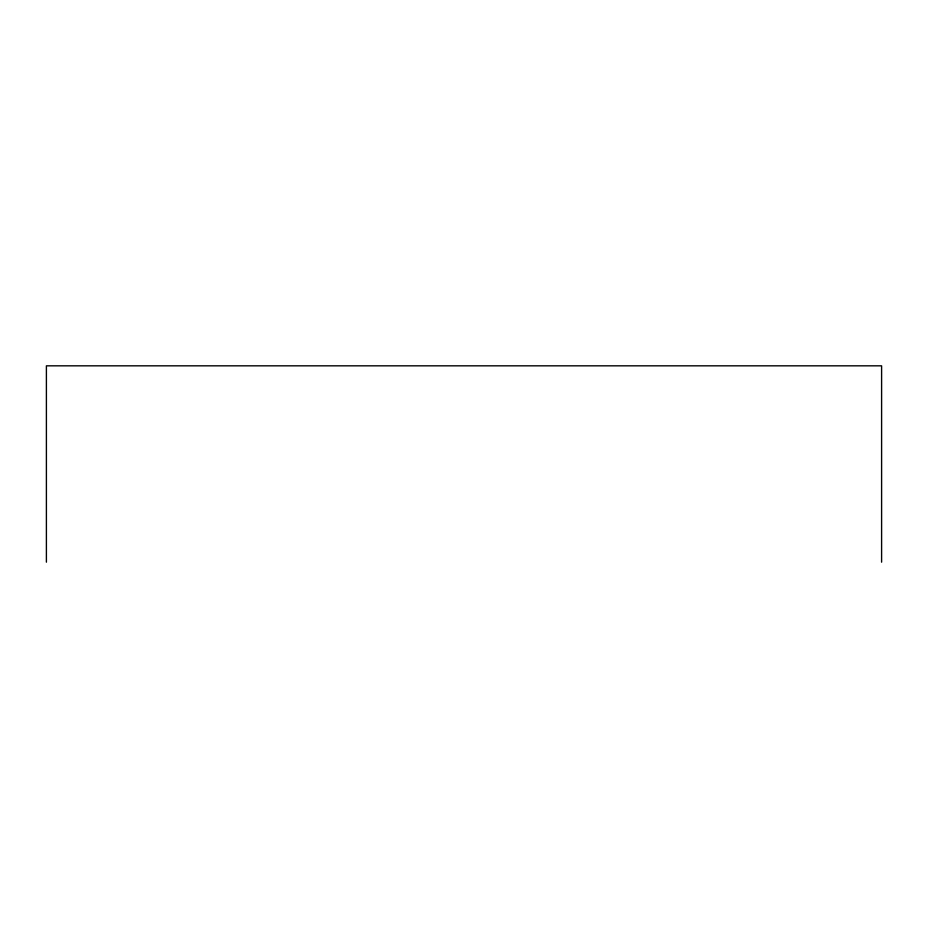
<?xml version="1.0" encoding="UTF-8"?>
<svg xmlns="http://www.w3.org/2000/svg" width="928" height="928" viewBox="0 0 928 928"><rect width="100%" height="100%" fill="white"/><g stroke="black" fill="none" stroke-linecap="round" stroke-linejoin="round"><path stroke-width="1.39" d="M881.6 562.171L881.6 365.829L46.4 365.829L46.4 562.171"/></g></svg>
